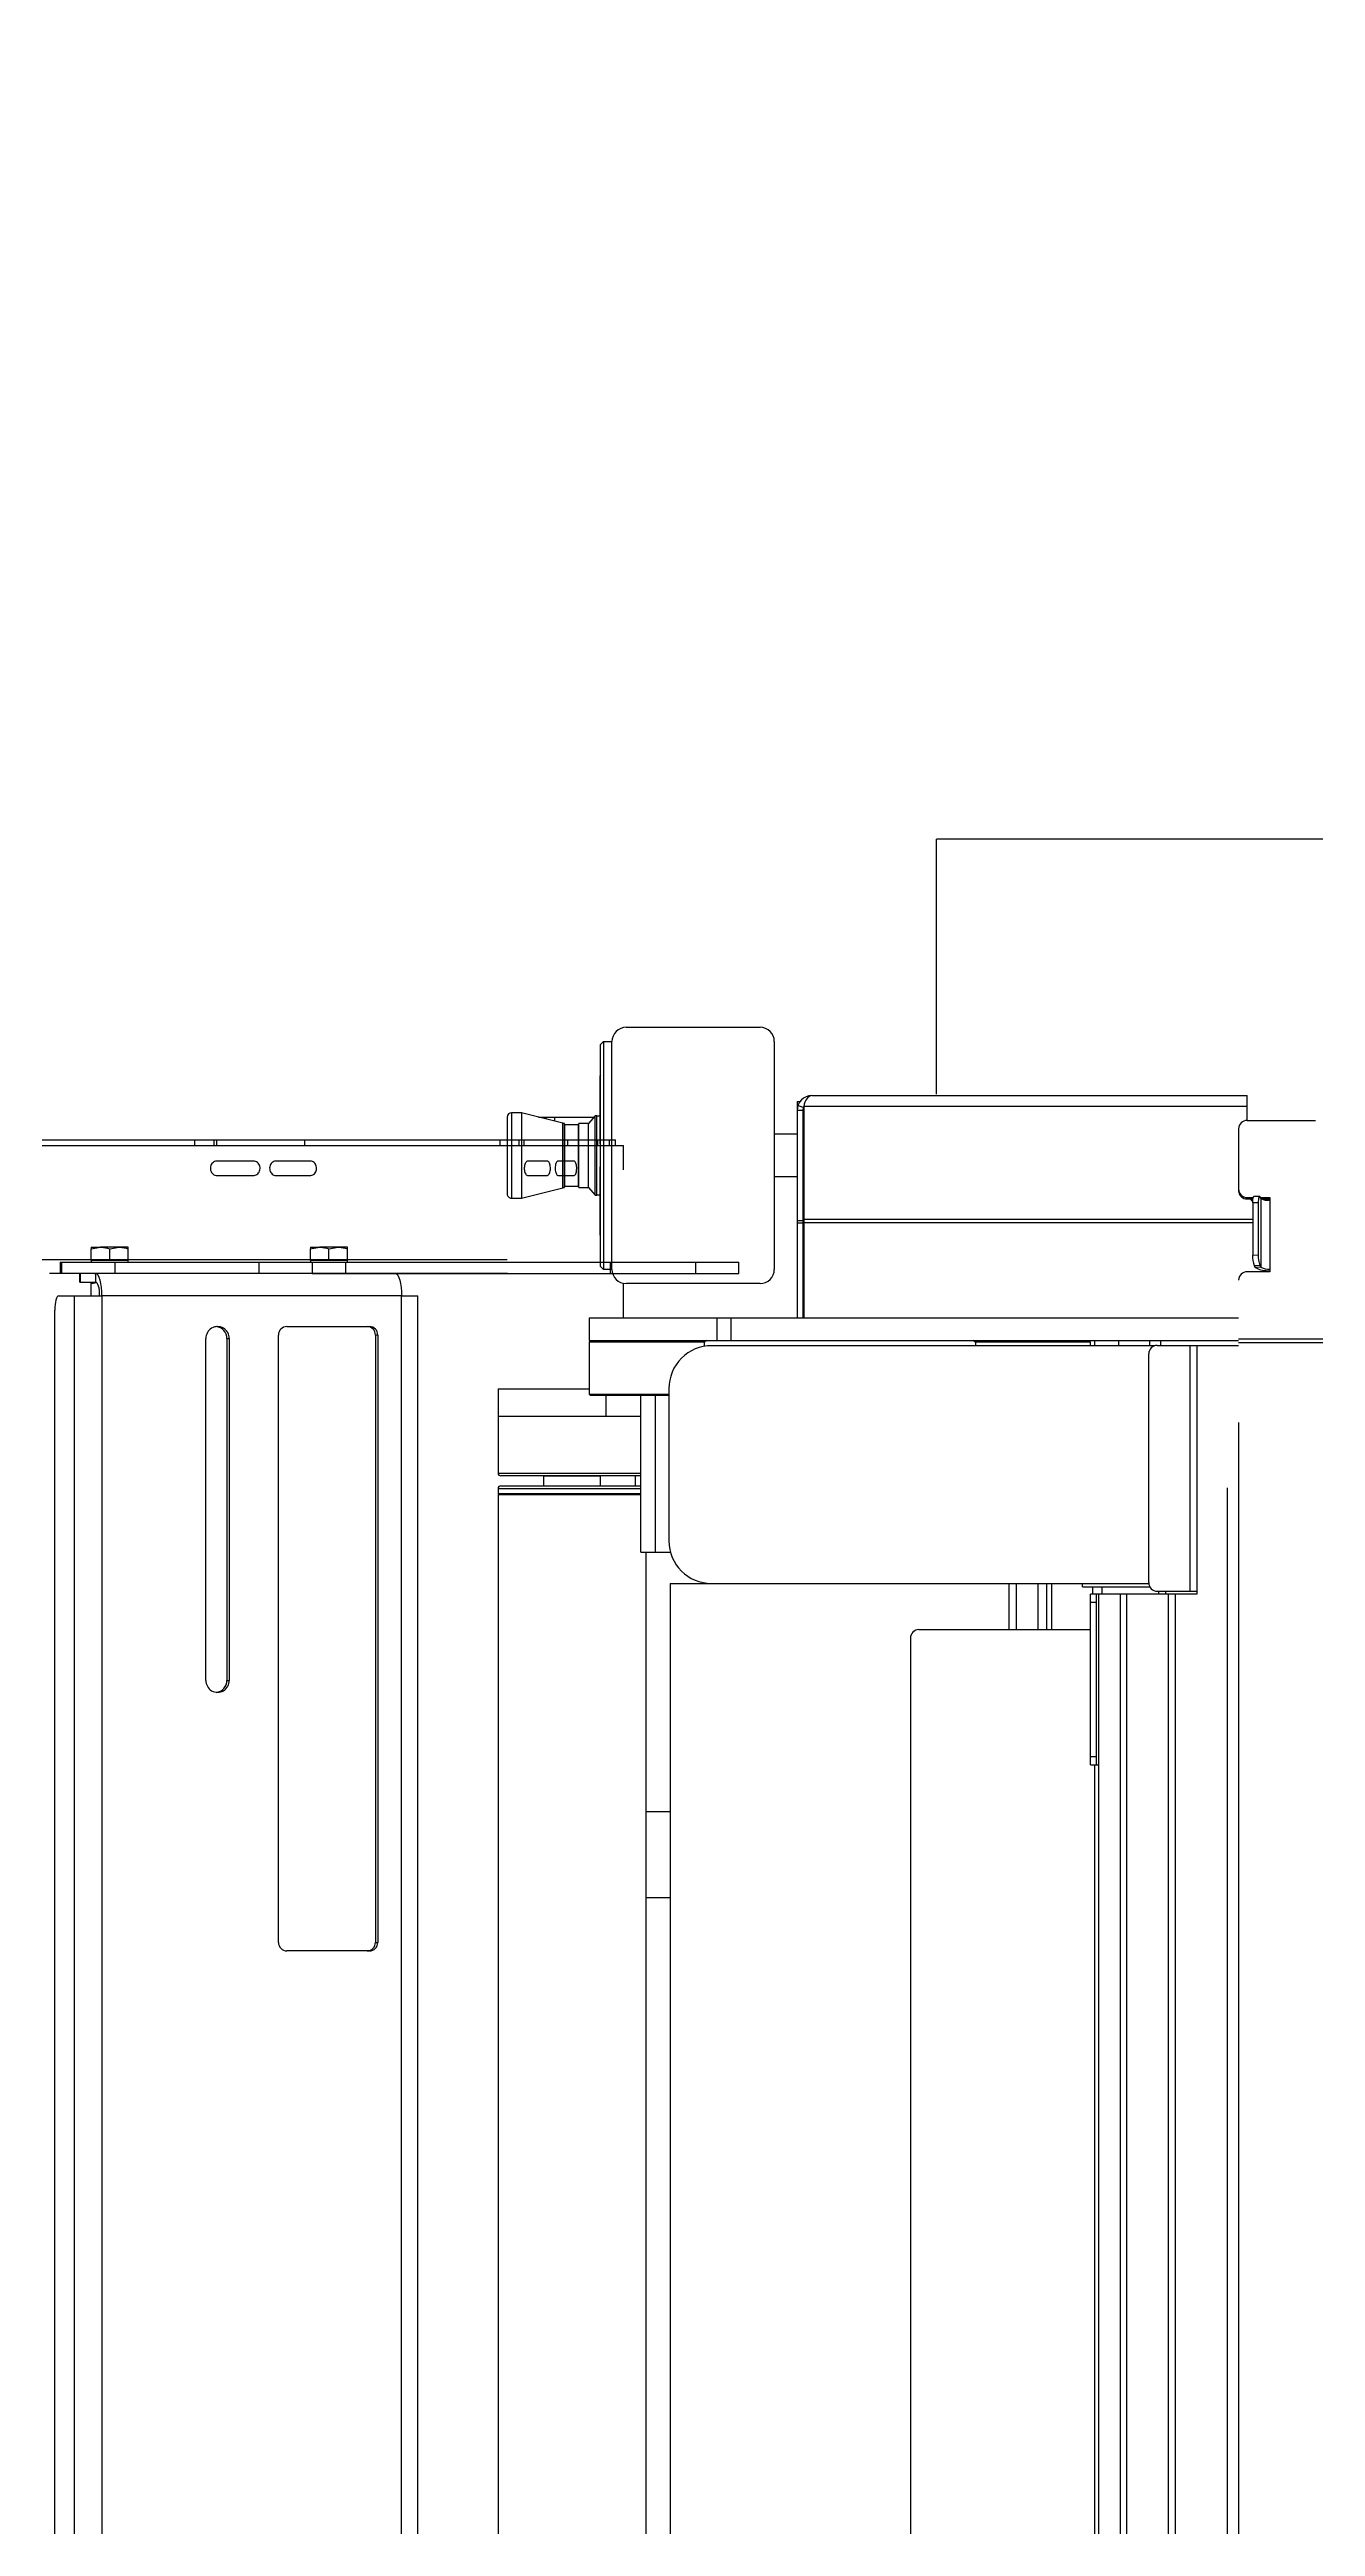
# Model space of a CAD drawing. Header units: inches. Extents: x -955375 to 106222, y -96450 to 64845.
# Drawn here: x 8717 to 9162, y 27218 to 28088 of the extents above; entities that cross this region are included whole.
import ezdxf

# ---------------------------------------------------------------- set-up
doc = ezdxf.new("R2010")
doc.units = ezdxf.units.IN
doc.header["$MEASUREMENT"] = 0
doc.linetypes.add('CONTINUA', pattern=[0])
doc.layers.add('ACHUTECH', color=24, linetype='Continuous', lineweight=18)
doc.layers.add('DIBUJO', color=2, linetype='Continuous')
doc.layers.add('P-EQUIPO NUEVO', color=134, linetype='Continuous')
doc.styles.get("Standard").update_dxf_attribs({"font": 'isocp2.shx'})
doc.dimstyles.new('SUPERPEQUEÑA', dxfattribs={"dimtxt": 0.1, "dimasz": 0.05, "dimexe": 0.1, "dimexo": 0.15, "dimgap": 0.05, "dimtad": 1, "dimzin": 0, "dimdsep": 46, "dimtxsty": 'Standard', "dimblk1": 'CRUZZ', "dimblk2": 'CRUZZ', "dimsah": 1, "dimcen": 0.03, "dimse1": 1, "dimse2": 1, "dimclrd": 109, "dimclre": 4, "dimclrt": 173, "dimadec": 0, "dimazin": 0, "dimtfac": 1, "dimtix": 1, "dimtmove": 1, "dimatfit": 3, "dimldrblk": 'CRUZZ', "dimfxl": 1, "dimtolj": 1, "dimtzin": 0, "dimlwd": -1, "dimarcsym": 0})

# ---------------------------------------------------------------- blocks, each defined once
blk = doc.blocks.new('CRUZ')
at = {"layer": 'DIBUJO', "color": 7, "lineweight": -3}
for p, q in [((-0.2, 0), (0.2, 0)), ((0, 0.2), (0, -0.2))]:
    blk.add_line(p, q, dxfattribs=at)
at = {"layer": 'DIBUJO', "color": 7, "lineweight": -3, "const_width": 0.05}
blk.add_lwpolyline([(0, 0, 1), (0, 0, 1)], format="xyb", close=True, dxfattribs=at)
blk = doc.blocks.new('CRUZZ')
at = {"layer": 'DIBUJO', "color": 3, "xscale": 10, "yscale": 10, "zscale": 10}
blk.add_blockref('CRUZ', (0, 0), dxfattribs=at)
blk = doc.blocks.new('*D185')
at = {"layer": 'ACHUTECH', "color": 7, "ltscale": 500, "transparency": 16777216}
blk.add_line((5118.65, 54499.15), (5118.65, 25409.93), dxfattribs=at)
at = {"layer": 'Defpoints', "color": 0, "linetype": 'CONTINUA', "ltscale": 500, "transparency": 16777216}
for p in [(26169.23, 54499.2), (5118.65, 25409.88), (6592.24, 25409.88)]:
    blk.add_point(p, dxfattribs=at)
at = {"layer": 'ACHUTECH', "color": 7, "linetype": 'CONTINUA', "ltscale": 500, "transparency": 16777216, "xscale": 0.05, "yscale": 0.05, "zscale": 0.05}
for p, rotation in [((5118.65, 54499.2), 90), ((5118.65, 25409.88), 270)]:
    blk.add_blockref('CRUZZ', p, dxfattribs=dict(at, rotation=rotation))
at = {"layer": 'ACHUTECH', "color": 7, "linetype": 'CONTINUA', "lineweight": 13, "ltscale": 500, "transparency": 16777216, "insert": (5118.56, 39954.54), "char_height": 0.15, "attachment_point": 5, "rotation": 90}
blk.add_mtext('\\A1;29089.32', dxfattribs=at)
blk = doc.blocks.new('*D201')
at = {"layer": 'ACHUTECH', "color": 7, "ltscale": 500, "transparency": 16777216}
blk.add_line((4340.12, 59153.03), (4340.12, 15437.33), dxfattribs=at)
at = {"layer": 'Defpoints', "color": 0, "linetype": 'CONTINUA', "ltscale": 500, "transparency": 16777216}
for p in [(21639.15, 59153.08), (4340.12, 15437.28), (6285.39, 15437.28)]:
    blk.add_point(p, dxfattribs=at)
at = {"layer": 'ACHUTECH', "color": 7, "linetype": 'CONTINUA', "ltscale": 500, "transparency": 16777216, "xscale": 0.05, "yscale": 0.05, "zscale": 0.05}
for p, rotation in [((4340.12, 59153.08), 90), ((4340.12, 15437.28), 270)]:
    blk.add_blockref('CRUZZ', p, dxfattribs=dict(at, rotation=rotation))
at = {"layer": 'ACHUTECH', "color": 7, "linetype": 'CONTINUA', "lineweight": 13, "ltscale": 500, "transparency": 16777216, "insert": (4340.02, 37295.18), "char_height": 0.15, "attachment_point": 5, "rotation": 90}
blk.add_mtext('\\A1;43715.81', dxfattribs=at)
blk = doc.blocks.new('termoformadora 2')
for p, q in [((140428.35, -8903.56), (140428.35, -9622.56)), ((140434.01, -8903.56), (140434.01, -9622.56)), ((140539.22, -9622.56), (140539.22, -8903.56)), ((140548.86, -8903.56), (140548.86, -9622.56)), ((140555.77, -8908.56), (140555.77, -9617.56)), ((140140.17, -9578.12), (140140.17, -8917.61)), ((140144.15, -9555.18), (140144.15, -8940.55)), ((140348.17, -8963.17), (140348.17, -9532.56)), ((140339.67, -9521.56), (140339.67, -8974.16)), ((140162.48, -9517.86), (140162.48, -8977.86)), ((140164.93, -9517.86), (140164.93, -8977.86)), ((140179.44, -8977.86), (140179.44, -9517.86)), ((140181.7, -9517.86), (140181.7, -8977.86)), ((140189.25, -8977.86), (140189.25, -9517.86)), ((140255.37, -9502.36), (140255.37, -8993.36)), ((140400.17, -9552.86), (140400.17, -8992.86)), ((140190.66, -9037.86), (140190.66, -9457.86)), ((140445.26, -9392.56), (140474.35, -9392.56)), ((140442.38, -9608.81), (140442.38, -9395.56)), ((140443.2, -9395.56), (140442.38, -9395.56)), ((140443.2, -9608.81), (140443.2, -9395.56)), ((140477.24, -9395.56), (140477.24, -9608.81)), ((140348.17, -9411.36), (140339.67, -9411.36)), ((140339.67, -9441.36), (140348.17, -9441.36)), ((140192.18, -9457.86), (140189.25, -9457.86)), ((140190.18, -9517.86), (140190.18, -9457.86)), ((140192.18, -9460.86), (140190.18, -9460.86)), ((140192.18, -9457.86), (140192.18, -9517.86)), ((140494.55, -9607.56), (140494.55, -9487.56)), ((140495.37, -9487.56), (140494.55, -9487.56)), ((140495.37, -9607.56), (140495.37, -9487.56)), ((140502.72, -9487.56), (140502.72, -9607.56)), ((140252.37, -9505.36), (140192.18, -9505.36)), ((140205.83, -9521.56), (140205.83, -9505.36)), ((140207.55, -9521.56), (140207.55, -9505.36)), ((140210.49, -9505.36), (140210.49, -9521.56)), ((140218.17, -9505.36), (140218.17, -9521.56)), ((140220.67, -9505.36), (140220.67, -9521.56)), ((140154.76, -9517.86), (140192.18, -9517.86)), ((140154.76, -9605.18), (140154.76, -9517.86)), ((140168.72, -9518.86), (140154.76, -9518.86)), ((140157.22, -9605.18), (140157.22, -9518.86)), ((140165.72, -9517.86), (140165.72, -9518.86)), ((140168.22, -9518.86), (140168.22, -9517.86)), ((140194.97, -9520.36), (140171.32, -9520.36)), ((140339.67, -9521.56), (140171.71, -9521.56)), ((140171.72, -9521.86), (140171.72, -9602.18)), ((140188.17, -9520.36), (140188.17, -9517.86)), ((140190.18, -9514.86), (140192.18, -9514.86)), ((140191.5, -9520.36), (140191.5, -9517.86)), ((140194.97, -9520.36), (140194.97, -9521.56)), ((140350, -9532.56), (140339.63, -9532.56)), ((140340.17, -9590.06), (140340.17, -9536.56)), ((140345, -9587.56), (140345, -9532.56)), ((140350, -9532.56), (140350, -9587.56)), ((140400.17, -9552.86), (140350, -9552.86)), ((140400.17, -9553.16), (140350, -9553.16)), ((140350, -9554.86), (140400.17, -9554.86)), ((140399.17, -9555.86), (140350, -9555.86)), ((140351.88, -9555.86), (140351.88, -9559.36)), ((140364.17, -9555.86), (140364.17, -9559.26)), ((140384.17, -9559.26), (140384.17, -9555.86)), ((140400.17, -9553.16), (140399.87, -9552.86)), ((140400.17, -9554.86), (140400.17, -9553.16)), ((140350, -9559.36), (140399.17, -9559.36)), ((140400.17, -9560.36), (140350, -9560.36)), ((140364.17, -9559.26), (140364.27, -9559.36)), ((140364.17, -9559.26), (140384.17, -9559.26)), ((140384.07, -9559.36), (140384.17, -9559.26)), ((140400.17, -9589.86), (140400.17, -9560.36)), ((140400.17, -9580.36), (140350, -9580.36)), ((140362.22, -9580.36), (140362.22, -9587.56)), ((140340.17, -9587.56), (140367.67, -9587.56)), ((140368.17, -9588.06), (140340.17, -9588.06)), ((140368.17, -9588.06), (140367.67, -9587.56)), ((140368.17, -9606.36), (140368.17, -9588.06)), ((140400.17, -9589.86), (140368.17, -9589.86)), ((140140.17, -9606.18), (140110.17, -9606.18)), ((140140.17, -9607.53), (140110.17, -9607.53)), ((140168.72, -9605.18), (140140.17, -9605.18)), ((140368.17, -9606.86), (140140.17, -9606.86)), ((140167.42, -9605.18), (140167.42, -9606.86)), ((140169.55, -9605.06), (140325.17, -9605.06)), ((140171.42, -9606.86), (140171.42, -9605.06)), ((140182.17, -9605.06), (140182.17, -9606.86)), ((140190.67, -9605.06), (140190.67, -9606.86)), ((140192.17, -9605.06), (140192.17, -9606.36)), ((140192.17, -9606.36), (140192.67, -9606.86)), ((140192.17, -9606.36), (140232.55, -9606.36)), ((140232.55, -9606.36), (140232.55, -9605.06)), ((140232.55, -9606.36), (140233.48, -9606.86)), ((140318.38, -9614.86), (140318.38, -9606.86)), ((140323.28, -9606.86), (140323.28, -9614.86)), ((140326.86, -9606.86), (140327.79, -9606.36)), ((140327.79, -9606.36), (140327.79, -9604.83)), ((140327.79, -9606.36), (140368.17, -9606.36)), ((140367.67, -9606.86), (140368.17, -9606.36)), ((140368.17, -9614.86), (140368.17, -9606.86)), ((140442.38, -9608.81), (140443.2, -9608.81)), ((140495.37, -9607.56), (140494.55, -9607.56)), ((140368.17, -9614.86), (140140.17, -9614.86)), ((140292.82, -9689.01), (140292.82, -9614.86)), ((140293.17, -9687.66), (140293.17, -9614.86)), ((140295.17, -9690.86), (140295.17, -9614.86)), ((140356.17, -9614.86), (140356.17, -9626.97)), ((140474.35, -9611.81), (140445.26, -9611.81)), ((140555.66, -9619.48), (140555.74, -9618.54)), ((140555.74, -9618.54), (140555.77, -9617.56)), ((140308.17, -9626.86), (140355.17, -9626.86)), ((140434.01, -9622.56), (140428.35, -9622.56)), ((140434.05, -9624.09), (140434.01, -9622.56)), ((140434.01, -9622.56), (140539.22, -9622.56)), ((140434.17, -9625.55), (140434.05, -9624.09)), ((140434.37, -9626.9), (140434.17, -9625.55)), ((140434.64, -9628.08), (140434.37, -9626.9)), ((140548.86, -9622.56), (140539.22, -9622.56)), ((140539.22, -9622.56), (140539.26, -9624.09)), ((140539.26, -9624.09), (140539.38, -9625.55)), ((140539.38, -9625.55), (140539.58, -9626.9)), ((140539.58, -9626.9), (140539.85, -9628.08)), ((140540.04, -9622.56), (140540.07, -9623.5)), ((140540.07, -9623.5), (140540.14, -9624.4)), ((140540.14, -9624.4), (140540.26, -9625.23)), ((140540.26, -9625.23), (140540.43, -9625.96)), ((140540.43, -9625.96), (140540.63, -9626.56)), ((140540.63, -9626.56), (140540.85, -9627)), ((140540.85, -9627), (140541.1, -9627.27)), ((140541.05, -9627.15), (140542.97, -9626.78)), ((140541.1, -9627.27), (140541.36, -9627.36)), ((140546.9, -9627.36), (140541.36, -9627.36)), ((140541.36, -9627.36), (140541.36, -9630.36)), ((140542.97, -9622.56), (140542.97, -9626.78)), ((140546.9, -9627.36), (140547.09, -9627.36)), ((140546.9, -9630.36), (140546.9, -9627.36)), ((140547.09, -9630.36), (140547.09, -9627.36)), ((140554.4, -9622.56), (140548.86, -9622.56)), ((140554.4, -9622.56), (140554.66, -9622.47)), ((140554.66, -9622.47), (140554.92, -9622.18)), ((140554.92, -9622.18), (140555.16, -9621.72)), ((140555.16, -9621.72), (140555.37, -9621.1)), ((140555.37, -9621.1), (140555.54, -9620.34)), ((140555.54, -9620.34), (140555.66, -9619.48)), ((140129.17, -9631.01), (140137.17, -9631.01)), ((140129.17, -9657.09), (140129.17, -9631.01)), ((140132.32, -9632.66), (140134.29, -9632.57)), ((140132.72, -9633.25), (140132.32, -9632.66)), ((140132.32, -9656.81), (140132.32, -9632.66)), ((140132.72, -9633.25), (140134.69, -9633.16)), ((140134.69, -9633.16), (140134.29, -9632.57)), ((140303.17, -9711.86), (140303.17, -9631.86)), ((140315.67, -9630.36), (140315.67, -9634.36)), ((140330.67, -9630.36), (140315.67, -9630.36)), ((140330.67, -9634.36), (140315.67, -9634.36)), ((140360.67, -9630.36), (140330.67, -9630.36)), ((140330.67, -9630.36), (140330.67, -9634.36)), ((140360.67, -9634.36), (140330.67, -9634.36)), ((140360.17, -9631.86), (140360.17, -9711.86)), ((140360.17, -9631.86), (140363.17, -9631.86)), ((140453.55, -9630.36), (140360.67, -9630.36)), ((140360.67, -9630.36), (140360.67, -9634.36)), ((140453.55, -9634.36), (140360.67, -9634.36)), ((140363.17, -9711.86), (140363.17, -9631.86)), ((140363.17, -9631.86), (140364.17, -9632.86)), ((140364.17, -9632.86), (140364.17, -9710.86)), ((140396.83, -9630.36), (140557.62, -9630.36)), ((140564.19, -9635.36), (140396.97, -9635.36)), ((140434.96, -9629.05), (140434.64, -9628.08)), ((140435.33, -9629.77), (140434.96, -9629.05)), ((140435.73, -9630.22), (140435.33, -9629.77)), ((140436.15, -9630.36), (140435.73, -9630.22)), ((140453.04, -9634.36), (140453.04, -9634.96)), ((140453.04, -9634.96), (140453.04, -9639.08)), ((140453.04, -9634.96), (140456.29, -9634.96)), ((140465.46, -9630.36), (140453.55, -9630.36)), ((140453.55, -9630.36), (140453.55, -9634.36)), ((140465.46, -9634.36), (140453.55, -9634.36)), ((140456.29, -9634.96), (140459.54, -9634.96)), ((140459.54, -9634.96), (140459.54, -9639.08)), ((140459.54, -9634.96), (140462.79, -9634.96)), ((140462.79, -9634.96), (140466.04, -9634.96)), ((140465.46, -9630.36), (140481.6, -9630.36)), ((140465.46, -9634.36), (140465.46, -9630.36)), ((140484, -9634.36), (140465.46, -9634.36)), ((140466.04, -9634.96), (140466.04, -9634.36)), ((140466.04, -9634.96), (140466.04, -9639.08)), ((140481.6, -9630.36), (140541.36, -9630.36)), ((140484, -9630.36), (140484, -9634.36)), ((140534.73, -9634.36), (140484, -9634.36)), ((140529.97, -9634.36), (140529.97, -9634.96)), ((140529.97, -9634.96), (140529.97, -9639.08)), ((140529.97, -9634.96), (140533.22, -9634.96)), ((140533.22, -9634.96), (140536.47, -9634.96)), ((140534.73, -9634.36), (140534.73, -9630.36)), ((140553.27, -9634.36), (140534.73, -9634.36)), ((140536.47, -9634.96), (140536.47, -9639.08)), ((140536.47, -9634.96), (140539.72, -9634.96)), ((140539.72, -9634.96), (140542.97, -9634.96)), ((140539.85, -9628.08), (140540.17, -9629.05)), ((140540.17, -9629.05), (140540.54, -9629.77)), ((140540.54, -9629.77), (140540.94, -9630.22)), ((140540.94, -9630.22), (140541.36, -9630.36)), ((140541.88, -9630.36), (140541.36, -9630.36)), ((140541.88, -9630.36), (140553.27, -9630.36)), ((140542.97, -9634.96), (140542.97, -9634.36)), ((140542.97, -9634.96), (140542.97, -9639.08)), ((140553.27, -9630.36), (140553.84, -9630.36)), ((140553.27, -9630.36), (140553.27, -9634.36)), ((140553.84, -9634.36), (140553.27, -9634.36)), ((140553.84, -9634.36), (140553.84, -9630.36)), ((140135.21, -9636.83), (140133.24, -9636.92)), ((140133.24, -9655.27), (140133.24, -9636.92)), ((140135.21, -9655.18), (140135.21, -9636.83)), ((140364.47, -9644.02), (140364.17, -9643.72)), ((140364.47, -9667.71), (140364.47, -9644.02)), ((140453.04, -9639.66), (140456.29, -9639.66)), ((140459.54, -9639.08), (140456.29, -9639.66)), ((140456.29, -9639.66), (140462.79, -9639.66)), ((140466.04, -9639.08), (140462.79, -9639.66)), ((140466.04, -9639.66), (140462.79, -9639.66)), ((140529.97, -9639.66), (140533.22, -9639.66)), ((140536.47, -9639.08), (140533.22, -9639.66)), ((140533.22, -9639.66), (140539.72, -9639.66)), ((140542.97, -9639.08), (140539.72, -9639.66)), ((140542.97, -9639.66), (140539.72, -9639.66)), ((140135.21, -9648.18), (140292.82, -9648.18)), ((140292.82, -9649.53), (140135.21, -9649.53)), ((140293.17, -9648.13), (140295.17, -9648.13)), ((140293.17, -9648.96), (140295.17, -9648.96)), ((140132.01, -9656.58), (140129.17, -9656.58)), ((140132.51, -9657.09), (140129.17, -9657.09)), ((140132.32, -9656.81), (140132.72, -9657.4)), ((140132.72, -9657.4), (140132.82, -9657.5)), ((140132.82, -9657.5), (140132.92, -9657.47)), ((140132.86, -9657.5), (140134.83, -9657.41)), ((140132.92, -9657.47), (140133.01, -9657.34)), ((140133.01, -9657.34), (140133.09, -9657.09)), ((140133.09, -9657.09), (140133.16, -9656.75)), ((140133.16, -9656.75), (140133.2, -9656.32)), ((140133.2, -9656.32), (140133.23, -9655.82)), ((140133.23, -9655.82), (140133.24, -9655.27)), ((140133.24, -9655.27), (140135.21, -9655.18)), ((140134.89, -9657.38), (140134.83, -9657.41)), ((140134.98, -9657.25), (140134.89, -9657.38)), ((140135.06, -9657), (140134.98, -9657.25)), ((140137.17, -9657.09), (140135.04, -9657.09)), ((140135.13, -9656.66), (140135.06, -9657)), ((140135.17, -9656.23), (140135.13, -9656.66)), ((140137.17, -9656.58), (140135.14, -9656.58)), ((140135.15, -9656.44), (140135.29, -9656.58)), ((140135.2, -9655.73), (140135.17, -9656.23)), ((140135.21, -9655.18), (140135.2, -9655.73)), ((140135.55, -9655.92), (140135.21, -9655.56)), ((140136.11, -9656.58), (140135.55, -9655.92)), ((140137.17, -9657.09), (140137.17, -9656.58)), ((140140.17, -9681.24), (140140.17, -9659.47)), ((140365.47, -9658.06), (140364.47, -9658.06)), ((140366.07, -9657.91), (140365.47, -9657.91)), ((140365.47, -9657.91), (140365.47, -9685.81)), ((140368.37, -9660.61), (140366.07, -9657.91)), ((140366.07, -9657.91), (140366.07, -9685.81)), ((140371.77, -9660.61), (140368.37, -9660.61)), ((140368.37, -9660.61), (140368.37, -9683.11)), ((140371.97, -9661.11), (140371.77, -9660.61)), ((140371.77, -9660.61), (140371.77, -9683.11)), ((140376.67, -9661.11), (140371.97, -9661.11)), ((140371.97, -9661.11), (140371.97, -9682.61)), ((140376.87, -9660.61), (140376.67, -9661.11)), ((140376.67, -9661.11), (140376.67, -9682.61)), ((140377.37, -9660.61), (140376.87, -9660.61)), ((140376.87, -9660.61), (140376.87, -9683.11)), ((140391.97, -9656.86), (140377.37, -9660.51)), ((140377.37, -9660.51), (140377.37, -9683.22)), ((140395.47, -9656.86), (140391.97, -9656.86)), ((140391.97, -9686.86), (140391.97, -9656.86)), ((140395.47, -9686.86), (140395.47, -9656.86)), ((140293.17, -9666.86), (140292.82, -9666.86)), ((140295.17, -9664.36), (140303.17, -9664.36)), ((140356.17, -9666.76), (140356.17, -9675.36)), ((140364.17, -9668.01), (140364.47, -9667.71)), ((140364.27, -9675.86), (140364.27, -9668.07)), ((140379.09, -9664.86), (140373.41, -9664.86)), ((140373.41, -9669.86), (140379.09, -9669.86)), ((140389.73, -9664.86), (140382.83, -9664.86)), ((140382.83, -9669.86), (140389.73, -9669.86)), ((140478.27, -9664.86), (140465.89, -9664.86)), ((140465.89, -9669.86), (140478.27, -9669.86)), ((140498.94, -9664.86), (140485.84, -9664.86)), ((140485.84, -9669.86), (140498.94, -9669.86)), ((140293.17, -9671.86), (140292.82, -9671.86)), ((140293.17, -9676.86), (140292.82, -9676.86)), ((140295.17, -9679.36), (140303.17, -9679.36)), ((140904.17, -9675.36), (140356.17, -9675.36)), ((140358.94, -9675.36), (140358.94, -9677.36)), ((140901.4, -9677.36), (140358.94, -9677.36)), ((140360.98, -9675.36), (140360.98, -9677.36)), ((140364.47, -9676.02), (140364.17, -9675.72)), ((140364.47, -9699.71), (140364.47, -9676.02)), ((140365.17, -9675.36), (140365.17, -9677.36)), ((140375.7, -9675.36), (140375.7, -9677.36)), ((140390.93, -9675.36), (140390.93, -9677.36)), ((140392.73, -9675.36), (140392.73, -9677.36)), ((140399.46, -9675.36), (140399.46, -9677.36)), ((140468.03, -9675.36), (140468.03, -9677.36)), ((140498.87, -9675.36), (140498.87, -9677.36)), ((140499.86, -9675.36), (140499.86, -9677.36)), ((140506.57, -9675.36), (140506.57, -9677.36)), ((140137.17, -9684.14), (140113.17, -9684.14)), ((140137.06, -9684.14), (140137.11, -9684.35)), ((140137.11, -9684.35), (140137.17, -9684.92)), ((140137.17, -9684.92), (140137.17, -9692.86)), ((140293.17, -9682.86), (140292.82, -9682.86)), ((140293.17, -9687.66), (140295.17, -9687.66)), ((140364.47, -9685.66), (140365.47, -9685.66)), ((140365.47, -9685.81), (140366.07, -9685.81)), ((140366.07, -9685.81), (140368.37, -9683.11)), ((140385.95, -9685.36), (140366.45, -9685.36)), ((140368.37, -9683.11), (140371.77, -9683.11)), ((140371.77, -9683.11), (140371.97, -9682.61)), ((140371.97, -9682.61), (140376.67, -9682.61)), ((140376.67, -9682.61), (140376.87, -9683.11)), ((140376.87, -9683.11), (140377.37, -9683.11)), ((140377.37, -9683.22), (140391.97, -9686.86)), ((140380.17, -9683.92), (140380.17, -9685.36)), ((140383.17, -9684.67), (140383.17, -9685.36)), ((140391.97, -9686.86), (140395.47, -9686.86)), ((140137.17, -9689.01), (140292.82, -9689.01)), ((140289.97, -9692.86), (140137.17, -9692.86)), ((140246.17, -9693.36), (140246.17, -9782.86)), ((140293, -9688.71), (140294.89, -9689.36)), ((140295.17, -9690.86), (140294.07, -9690.86)), ((140294.47, -9690.86), (140294.47, -9690.27)), ((140364.17, -9700.01), (140364.47, -9699.71)), ((140363.17, -9711.86), (140360.17, -9711.86)), ((140364.17, -9710.86), (140363.17, -9711.86)), ((140355.17, -9716.86), (140308.17, -9716.86)), ((139977.17, -9782.86), (140246.17, -9782.86))]:
    blk.add_line(p, q)
for centre, radius, start, end in [((140445.32, -9395.51), 2.94, 91.14086, 181.09714), ((140446.14, -9395.51), 2.94, 91.14086, 181.09714), ((140474.3, -9395.51), 2.94, 358.90286, 88.85914), ((140498.64, -9487.45), 4.09, 358.37663, 181.62337), ((140499.55, -9487.48), 4.18, 96.89936, 181.09775), ((140252.37, -9502.36), 3, 270, 0), ((140168.72, -9521.86), 3, 0, 90), ((140325.17, -9536.56), 15, 0, 90), ((140399.17, -9554.86), 1, 270, 0), ((140399.17, -9560.36), 1, 0, 90), ((140325.17, -9590.06), 15, 270, 0), ((140168.72, -9602.18), 3, 270, 0), ((140445.32, -9608.87), 2.94, 178.90286, 268.85914), ((140446.14, -9608.87), 2.94, 178.90286, 268.85914), ((140474.3, -9608.87), 2.94, 271.14086, 1.09714), ((140498.64, -9607.68), 4.09, 178.37663, 1.62337), ((140499.56, -9607.63), 4.19, 179.05809, 262.9448), ((140308.17, -9631.86), 5, 90, 180), ((140355.17, -9631.86), 5, 0, 90), ((140130.1, -9639.5), 8.1, 58.86491, 96.629), ((140129.74, -9636.93), 4.98, 58.86525, 96.62858), ((140123.76, -9636.4), 9.5, 356.86275, 19.32813), ((140125.73, -9636.31), 9.5, 356.86261, 19.32827), ((140137.22, -9628.06), 2.95, 269.02465, 358.98924), ((140129.74, -9661.08), 4.98, 58.86525, 96.62858), ((140137.22, -9659.53), 2.95, 1.01016, 90.97535), ((140137.22, -9660.04), 2.95, 1.01016, 90.97535), ((140395.47, -9658.36), 1.5, 360, 90), ((140137.22, -9681.19), 2.95, 269.02465, 358.98924), ((140289.97, -9687.66), 5.2, 270, 359.99998), ((140289.97, -9687.66), 3.2, 331.76291, 359.99998), ((140395.47, -9685.36), 1.5, 270, 360), ((140308.17, -9711.86), 5, 180, 270), ((140355.17, -9711.86), 5, 270, 0)]:
    blk.add_arc(centre, radius, start, end)
blk.add_ellipse((140289.97, -9687.66), major_axis=(0, 5.2), ratio=0.566704, start_param=3.141593, end_param=4.45059)
for points, knots in [([(140542.97, -9626.78), (140542.97, -9627.02), (140542.97, -9627.33), (140542.97, -9627.36), (140542.97, -9627.36)], [0, 0, 0, 0, 0.775465, 1, 1, 1, 1]), ([(140456.29, -9639.66), (140456.21, -9639.66), (140455.11, -9639.66), (140454.04, -9639.36), (140453.04, -9639.08)], [0, 0, 0, 0, 0.070215, 1, 1, 1, 1]), ([(140453.04, -9639.08), (140453.04, -9639.32), (140453.04, -9639.63), (140453.04, -9639.66), (140453.04, -9639.66)], [0, 0, 0, 0, 0.758149, 1, 1, 1, 1]), ([(140462.79, -9639.66), (140462.71, -9639.66), (140461.61, -9639.66), (140460.54, -9639.36), (140459.54, -9639.08)], [0, 0, 0, 0, 0.070215, 1, 1, 1, 1]), ([(140466.04, -9639.66), (140466.04, -9639.66), (140466.04, -9639.63), (140466.04, -9639.32), (140466.04, -9639.08)], [0, 0, 0, 0, 0.241851, 1, 1, 1, 1]), ([(140533.22, -9639.66), (140533.14, -9639.66), (140532.05, -9639.66), (140530.97, -9639.36), (140529.97, -9639.08)], [0, 0, 0, 0, 0.0702148, 1, 1, 1, 1]), ([(140529.97, -9639.08), (140529.97, -9639.32), (140529.97, -9639.63), (140529.97, -9639.66), (140529.97, -9639.66)], [0, 0, 0, 0, 0.758149, 1, 1, 1, 1]), ([(140539.72, -9639.66), (140539.64, -9639.66), (140538.55, -9639.66), (140537.47, -9639.36), (140536.47, -9639.08)], [0, 0, 0, 0, 0.0702148, 1, 1, 1, 1]), ([(140542.97, -9639.66), (140542.97, -9639.66), (140542.97, -9639.63), (140542.97, -9639.32), (140542.97, -9639.08)], [0, 0, 0, 0, 0.241851, 1, 1, 1, 1]), ([(140396.97, -9671.86), (140396.97, -9671.04), (140396.97, -9669.35), (140396.97, -9666.83), (140396.97, -9664.41), (140396.97, -9662.25), (140396.97, -9660.5), (140396.97, -9659.25), (140396.97, -9658.5), (140396.97, -9658.41), (140396.97, -9658.36)], [0, 0, 0, 0, 0.116517, 0.240012, 0.368641, 0.5, 0.631359, 0.759988, 0.883484, 1, 1, 1, 1]), ([(140373.41, -9664.86), (140373.31, -9664.89), (140373.11, -9664.95), (140372.85, -9665.39), (140372.65, -9666.03), (140372.54, -9666.83), (140372.53, -9667.68), (140372.61, -9668.49), (140372.79, -9669.18), (140373.03, -9669.67), (140373.25, -9669.85), (140373.38, -9669.86), (140373.41, -9669.86)], [0, 0, 0, 0, 0.108857, 0.217735, 0.325892, 0.433078, 0.539369, 0.645178, 0.750981, 0.857946, 0.965963, 1, 1, 1, 1]), ([(140379.09, -9669.86), (140379.21, -9669.84), (140379.43, -9669.78), (140379.74, -9669.35), (140379.97, -9668.72), (140380.1, -9667.92), (140380.12, -9667.07), (140380.02, -9666.25), (140379.82, -9665.55), (140379.53, -9665.06), (140379.28, -9664.88), (140379.13, -9664.87), (140379.09, -9664.86)], [0, 0, 0, 0, 0.107422, 0.214851, 0.322073, 0.42944, 0.536879, 0.644281, 0.751477, 0.858955, 0.966401, 1, 1, 1, 1]), ([(140382.83, -9664.86), (140382.71, -9664.89), (140382.47, -9664.95), (140382.15, -9665.38), (140381.91, -9666.01), (140381.77, -9666.8), (140381.75, -9667.66), (140381.86, -9668.48), (140382.07, -9669.18), (140382.36, -9669.67), (140382.64, -9669.85), (140382.8, -9669.86), (140382.83, -9669.86)], [0, 0, 0, 0, 0.10731, 0.214616, 0.322065, 0.429316, 0.536718, 0.644111, 0.751489, 0.858832, 0.966174, 1, 1, 1, 1]), ([(140389.73, -9669.86), (140389.87, -9669.84), (140390.14, -9669.78), (140390.51, -9669.34), (140390.79, -9668.7), (140390.95, -9667.9), (140390.97, -9667.05), (140390.85, -9666.24), (140390.6, -9665.55), (140390.26, -9665.06), (140389.95, -9664.88), (140389.77, -9664.87), (140389.73, -9664.86)], [0, 0, 0, 0, 0.108859, 0.217737, 0.325911, 0.43308, 0.539336, 0.645064, 0.751143, 0.857971, 0.965936, 1, 1, 1, 1]), ([(140465.89, -9664.86), (140465.66, -9664.89), (140465.2, -9664.95), (140464.6, -9665.39), (140464.14, -9666.03), (140463.88, -9666.83), (140463.85, -9667.68), (140464.05, -9668.49), (140464.45, -9669.18), (140465.01, -9669.67), (140465.52, -9669.85), (140465.82, -9669.86), (140465.89, -9669.86)], [0, 0, 0, 0, 0.108768, 0.217547, 0.325902, 0.433026, 0.539301, 0.645033, 0.751041, 0.85788, 0.965797, 1, 1, 1, 1]), ([(140478.27, -9669.86), (140478.5, -9669.84), (140478.97, -9669.78), (140479.6, -9669.35), (140480.07, -9668.72), (140480.34, -9667.92), (140480.38, -9667.07), (140480.18, -9666.25), (140479.76, -9665.55), (140479.18, -9665.06), (140478.65, -9664.88), (140478.34, -9664.87), (140478.27, -9664.86)], [0, 0, 0, 0, 0.107421, 0.21485, 0.322113, 0.429456, 0.536826, 0.644225, 0.751672, 0.859005, 0.966412, 1, 1, 1, 1]), ([(140485.84, -9664.86), (140485.6, -9664.89), (140485.12, -9664.95), (140484.49, -9665.38), (140484.01, -9666.01), (140483.73, -9666.8), (140483.69, -9667.66), (140483.9, -9668.48), (140484.32, -9669.18), (140484.91, -9669.67), (140485.45, -9669.85), (140485.76, -9669.86), (140485.84, -9669.86)], [0, 0, 0, 0, 0.107309, 0.214615, 0.322064, 0.429315, 0.536718, 0.644111, 0.75149, 0.858833, 0.966175, 1, 1, 1, 1]), ([(140498.94, -9669.86), (140499.19, -9669.84), (140499.69, -9669.78), (140500.36, -9669.34), (140500.87, -9668.7), (140501.15, -9667.9), (140501.19, -9667.05), (140500.97, -9666.24), (140500.53, -9665.55), (140499.91, -9665.06), (140499.34, -9664.88), (140499.02, -9664.87), (140498.94, -9664.86)], [0, 0, 0, 0, 0.108855, 0.217735, 0.325911, 0.43308, 0.539336, 0.645065, 0.751144, 0.857974, 0.965941, 1, 1, 1, 1]), ([(140396.97, -9685.36), (140396.97, -9685.32), (140396.97, -9685.23), (140396.97, -9684.48), (140396.97, -9683.23), (140396.97, -9681.48), (140396.97, -9679.32), (140396.97, -9676.9), (140396.97, -9674.38), (140396.97, -9672.69), (140396.97, -9671.86)], [0, 0, 0, 0, 0.116516, 0.240011, 0.368641, 0.500001, 0.63136, 0.759989, 0.883485, 1, 1, 1, 1])]:
    blk.add_open_spline(points, degree=3, knots=knots)

msp = doc.modelspace()

# ---------------------------------------------------------------- block references
at = {"layer": 'P-EQUIPO NUEVO', "lineweight": 0, "rotation": 180}
msp.add_blockref('termoformadora 2', (149275.079, 18027.72), dxfattribs=at)

# ---------------------------------------------------------------- dimensions: what is measured, and where the dimension line sits
at = {"layer": 'ACHUTECH', "color": 7, "linetype": 'CONTINUA', "lineweight": 13, "ltscale": 500}
for base, p1, p2, picture, middle in [((4340.116, 15437.278), (21639.15, 59153.085), (6285.39, 15437.278), '*D201', (4340.021, 37295.181)), ((5118.653, 25409.883), (26169.229, 54499.203), (6592.24, 25409.883), '*D185', (5118.558, 39954.543))]:
    dim = msp.add_linear_dim(base=base, p1=p1, p2=p2, angle=90, dimstyle='SUPERPEQUEÑA', override={"dimtxt": 0.15, "dimgap": 0.02, "dimclrd": 7, "dimclrt": 7, "dimfxl": 0.2}, dxfattribs=at)
    dim.commit()
    dim.dimension.update_dxf_attribs({"geometry": picture, "text_midpoint": middle})

doc.saveas('drawing.dxf')
